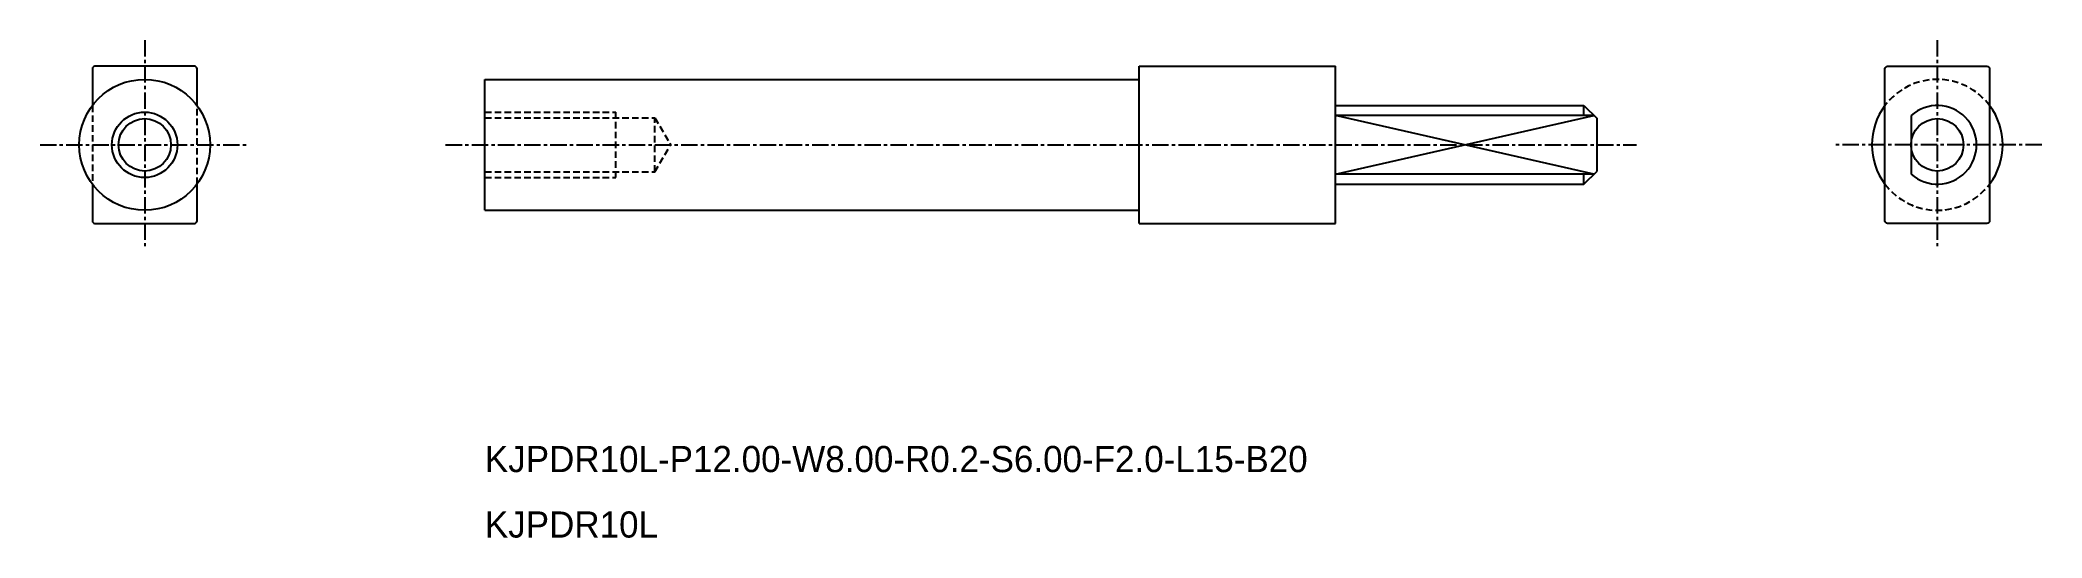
# Model space of a CAD drawing. Extents: x -2350 to -2197, y -822 to -784.
import ezdxf

# ---------------------------------------------------------------- set-up
doc = ezdxf.new("R2010")
doc.units = 0
doc.linetypes.add('CENTER', pattern=[2, 1.25, -0.25, 0.25, -0.25])
doc.linetypes.add('DASHED', pattern=[0.75, 0.5, -0.25])
doc.layers.get('0').update_dxf_attribs({"linetype": 'CONTINUOUS'})
doc.layers.add('CENTER', color=1, linetype='CENTER')

msp = doc.modelspace()

# ---------------------------------------------------------------- linework, layer by layer
at = {"color": 7, "linetype": 'CONTINUOUS'}
for p, q in [((-2266.43, -798.26), (-2266.43, -786.26)), ((-2266.43, -786.26), (-2251.43, -786.26)), ((-2251.43, -798.26), (-2251.43, -786.26)), ((-2316.43, -797.26), (-2316.43, -787.26)), ((-2316.43, -787.26), (-2266.43, -787.26)), ((-2251.43, -789.26), (-2232.43, -789.26)), ((-2232.43, -790.02), (-2232.43, -789.26)), ((-2232.43, -789.26), (-2231.43, -790.26)), ((-2231.67, -790.02), (-2251.43, -790.02)), ((-2231.43, -794.26), (-2231.43, -790.26)), ((-2207.43, -790.02), (-2207.43, -794.49)), ((-2231.67, -794.49), (-2251.43, -794.49)), ((-2251.43, -795.26), (-2232.43, -795.26)), ((-2232.43, -795.26), (-2231.43, -794.26)), ((-2232.43, -795.26), (-2232.43, -794.49)), ((-2316.43, -797.26), (-2266.43, -797.26)), ((-2266.43, -798.26), (-2251.43, -798.26))]:
    msp.add_line(p, q, dxfattribs=at)
at = {"color": 3, "linetype": 'DASHED'}
for p, q in [((-2346.43, -789.26), (-2346.43, -795.26)), ((-2338.43, -795.26), (-2338.43, -789.26)), ((-2316.43, -789.76), (-2306.43, -789.76)), ((-2316.43, -790.19), (-2303.43, -790.19)), ((-2306.43, -794.76), (-2306.43, -789.76)), ((-2303.43, -794.32), (-2303.43, -790.19)), ((-2303.43, -790.19), (-2302.24, -792.26)), ((-2303.43, -794.32), (-2302.24, -792.26)), ((-2316.43, -794.32), (-2303.43, -794.32)), ((-2316.43, -794.76), (-2306.43, -794.76))]:
    msp.add_line(p, q, dxfattribs=at)
at = {"color": 3, "linetype": 'CONTINUOUS'}
for p, q in [((-2231.67, -794.49), (-2251.43, -790.02)), ((-2251.43, -794.49), (-2231.67, -790.02))]:
    msp.add_line(p, q, dxfattribs=at)
at = {"color": 7, "linetype": 'CONTINUOUS'}
for points in [[(-2338.43, -789.26), (-2338.43, -786.46, 0.414214), (-2338.63, -786.26), (-2346.23, -786.26, 0.414214), (-2346.43, -786.46), (-2346.43, -789.26)], [(-2346.43, -795.26), (-2346.43, -798.06, 0.414214), (-2346.23, -798.26), (-2338.63, -798.26, 0.414214), (-2338.43, -798.06), (-2338.43, -795.26)]]:
    msp.add_lwpolyline(points, format="xyb", dxfattribs=at)
msp.add_lwpolyline([(-2209.43, -786.46, -0.414214), (-2209.23, -786.26), (-2201.63, -786.26, -0.414214), (-2201.43, -786.46), (-2201.43, -798.06, -0.414214), (-2201.63, -798.26), (-2209.23, -798.26, -0.414214), (-2209.43, -798.06)], format="xyb", close=True, dxfattribs=at)
for centre, radius in [((-2342.43, -792.26), 5), ((-2342.43, -792.26), 2), ((-2205.43, -792.26), 2)]:
    msp.add_circle(centre, radius, dxfattribs=at)
at = {"color": 3, "linetype": 'CONTINUOUS'}
msp.add_circle((-2342.43, -792.26), 2.5, dxfattribs=at)
at = {"color": 3, "linetype": 'DASHED'}
for start, end in [(36.8699, 143.1301), (216.8699, 323.1301)]:
    msp.add_arc((-2205.43, -792.26), 5, start, end, dxfattribs=at)
at = {"color": 7, "linetype": 'CONTINUOUS'}
for radius, start, end in [(5, 143.1301, 216.8699), (3, 228.1897, 131.8103), (5, 323.1301, 36.8699)]:
    msp.add_arc((-2205.43, -792.26), radius, start, end, dxfattribs=at)
at = {"layer": 'CENTER', "color": 1, "linetype": 'CENTER'}
for p, q in [((-2342.43, -784.26), (-2342.43, -800.26)), ((-2205.43, -784.26), (-2205.43, -800.26)), ((-2350.43, -792.26), (-2334.43, -792.26)), ((-2197.43, -792.26), (-2213.43, -792.26))]:
    msp.add_line(p, q, dxfattribs=at)
at = {"layer": 'CENTER'}
msp.add_line((-2319.43, -792.26), (-2228.43, -792.26), dxfattribs=at)

# ---------------------------------------------------------------- texts
at = {"color": 7, "linetype": 'CONTINUOUS'}
for s, p in [('KJPDR10L-P12.00-W8.00-R0.2-S6.00-F2.0-L15-B20', (-2316.43, -817.26)), ('KJPDR10L', (-2316.43, -822.26))]:
    msp.add_text(s, height=2, dxfattribs=at).set_placement(p)

doc.saveas('drawing.dxf')
